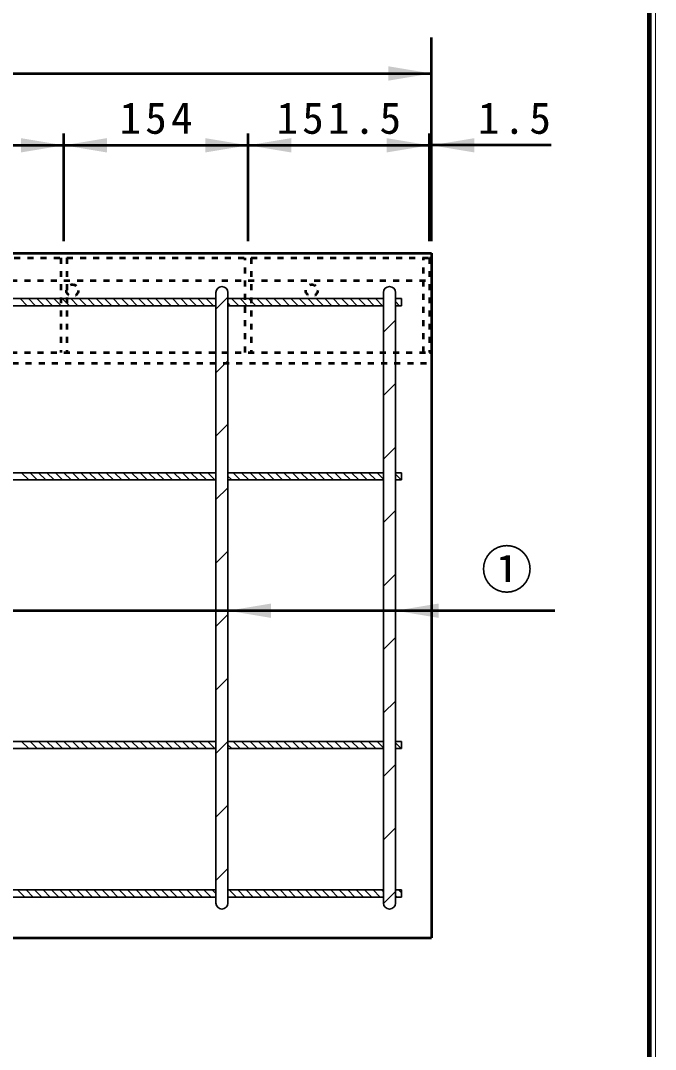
# Model space of a CAD drawing. Units: millimetres, scale not verified. Extents: x 100 to 4105, y 100 to 2870.
# Drawn here: x 3575 to 4105, y 916 to 1776 of the extents above; entities that cross this region are included whole.
import ezdxf
from ezdxf.enums import TextEntityAlignment as Align

# ---------------------------------------------------------------- set-up
doc = ezdxf.new("R2010")
doc.units = ezdxf.units.MM
doc.header["$LTSCALE"] = 5
doc.linetypes.add('USER1', pattern=[2.2, 1, -1.2])
doc.layers.add('V-nasSTD', color=7, linetype='Continuous', lineweight=50)
doc.styles.add('ＭＳ ゴシック', font='')
doc.styles.get('ＭＳ ゴシック').set_extended_font_data('MS Gothic')

msp = doc.modelspace()

# ---------------------------------------------------------------- hatches: boundary and pattern name
at = {"layer": 'V-nasSTD'}
for points in [[(3881.814, 1725.38), (3917.814, 1731.38), (3881.814, 1737.38)], [(3574.814, 1665.38), (3610.814, 1671.38), (3574.814, 1677.38)], [(3646.814, 1677.38), (3610.814, 1671.38), (3646.814, 1665.38)], [(3728.814, 1665.38), (3764.814, 1671.38), (3728.814, 1677.38)], [(3800.814, 1677.38), (3764.814, 1671.38), (3800.814, 1665.38)], [(3880.314, 1665.38), (3916.314, 1671.38), (3880.314, 1677.38)], [(3953.814, 1677.38), (3917.814, 1671.38), (3953.814, 1665.38)], [(3783.814, 1288.603), (3747.814, 1282.603), (3783.814, 1276.603)], [(3923.814, 1288.603), (3887.814, 1282.603), (3923.814, 1276.603)]]:
    msp.add_hatch(color=256, dxfattribs=at).paths.add_polyline_path(points)

# ---------------------------------------------------------------- linework, layer by layer
at = {"layer": 'V-nasSTD', "lineweight": 100}
msp.add_line((4100, 105), (4100, 2865), dxfattribs=at)
at = {"layer": 'V-nasSTD'}
for p, q in [((3917.814, 1591.38), (3917.814, 1761.38)), ((1917.814, 1731.38), (3917.814, 1731.38)), ((3610.814, 1591.38), (3610.814, 1681.38)), ((3764.814, 1591.38), (3764.814, 1681.38)), ((3916.314, 1591.38), (3916.314, 1681.38)), ((3456.814, 1671.38), (3610.814, 1671.38)), ((3610.814, 1671.38), (3764.814, 1671.38)), ((3764.814, 1671.38), (3916.314, 1671.38)), ((3916.314, 1671.38), (3917.814, 1671.38)), ((4017.814, 1671.38), (3917.814, 1671.38)), ((1917.814, 1581.38), (3917.814, 1581.38)), ((3917.814, 1581.38), (3917.814, 1009.38)), ((4020.814, 1282.603), (2917.814, 1282.603)), ((1917.814, 1009.38), (3917.814, 1009.38))]:
    msp.add_line(p, q, dxfattribs=at)
at = {"layer": 'V-nasSTD', "linetype": 'USER1'}
for p, q in [((1919.314, 1577.38), (3916.314, 1577.38)), ((3608.314, 1577.38), (3608.314, 1498.38)), ((3613.314, 1577.38), (3613.314, 1498.38)), ((3762.314, 1498.38), (3762.314, 1577.38)), ((3767.314, 1577.38), (3767.314, 1498.38)), ((3911.314, 1498.38), (3911.314, 1577.38)), ((3916.314, 1577.38), (3916.314, 1498.38)), ((3916.314, 1577.38), (3917.814, 1577.38)), ((2917.814, 1558.38), (3916.314, 1558.38)), ((2917.814, 1498.38), (3916.314, 1498.38)), ((3916.314, 1498.38), (3917.814, 1498.38)), ((1917.814, 1489.38), (3917.814, 1489.38))]:
    msp.add_line(p, q, dxfattribs=at)
at = {"layer": 'V-nasSTD', "lineweight": 35}
for p, q in [((3737.814, 1038.38), (3737.814, 1548.38)), ((3747.814, 1548.38), (3747.814, 1038.38)), ((3877.814, 1038.38), (3877.814, 1548.38)), ((3887.814, 1548.38), (3887.814, 1038.38)), ((3532.814, 1543.38), (3737.814, 1543.38)), ((3574.107, 1543.38), (3580.107, 1537.38)), ((3581.178, 1543.38), (3587.178, 1537.38)), ((3588.249, 1543.38), (3594.249, 1537.38)), ((3595.32, 1543.38), (3601.32, 1537.38)), ((3602.391, 1543.38), (3608.391, 1537.38)), ((3609.462, 1543.38), (3615.462, 1537.38)), ((3616.533, 1543.38), (3622.533, 1537.38)), ((3623.604, 1543.38), (3629.604, 1537.38)), ((3630.675, 1543.38), (3636.675, 1537.38)), ((3637.747, 1543.38), (3643.747, 1537.38)), ((3644.818, 1543.38), (3650.818, 1537.38)), ((3651.889, 1543.38), (3657.889, 1537.38)), ((3658.96, 1543.38), (3664.96, 1537.38)), ((3666.031, 1543.38), (3672.031, 1537.38)), ((3673.102, 1543.38), (3679.102, 1537.38)), ((3680.173, 1543.38), (3686.173, 1537.38)), ((3687.244, 1543.38), (3693.244, 1537.38)), ((3694.315, 1543.38), (3700.315, 1537.38)), ((3701.386, 1543.38), (3707.386, 1537.38)), ((3708.457, 1543.38), (3714.457, 1537.38)), ((3715.528, 1543.38), (3721.528, 1537.38)), ((3722.599, 1543.38), (3728.599, 1537.38)), ((3729.67, 1543.38), (3735.67, 1537.38)), ((3736.741, 1543.38), (3737.814, 1542.308)), ((3737.814, 1534.464), (3747.814, 1544.464)), ((3747.814, 1543.38), (3877.814, 1543.38)), ((3747.814, 1539.379), (3749.813, 1537.38)), ((3750.884, 1543.38), (3756.884, 1537.38)), ((3757.955, 1543.38), (3763.955, 1537.38)), ((3765.026, 1543.38), (3771.026, 1537.38)), ((3772.097, 1543.38), (3778.097, 1537.38)), ((3779.168, 1543.38), (3785.168, 1537.38)), ((3786.239, 1543.38), (3792.239, 1537.38)), ((3793.31, 1543.38), (3799.31, 1537.38)), ((3800.381, 1543.38), (3806.381, 1537.38)), ((3807.452, 1543.38), (3813.452, 1537.38)), ((3814.523, 1543.38), (3820.523, 1537.38)), ((3821.594, 1543.38), (3827.594, 1537.38)), ((3828.665, 1543.38), (3834.665, 1537.38)), ((3835.736, 1543.38), (3841.736, 1537.38)), ((3842.807, 1543.38), (3848.807, 1537.38)), ((3849.879, 1543.38), (3855.879, 1537.38)), ((3856.95, 1543.38), (3862.95, 1537.38)), ((3864.021, 1543.38), (3870.021, 1537.38)), ((3871.092, 1543.38), (3877.092, 1537.38)), ((3887.814, 1543.38), (3892.814, 1543.38)), ((3887.814, 1540.801), (3891.234, 1537.38)), ((3892.305, 1543.38), (3892.814, 1542.872)), ((3892.814, 1543.38), (3892.814, 1537.38)), ((3532.814, 1537.38), (3737.814, 1537.38)), ((3747.814, 1537.38), (3877.814, 1537.38)), ((3892.814, 1537.38), (3887.814, 1537.38)), ((3877.814, 1515.365), (3887.814, 1525.365)), ((3737.814, 1481.431), (3747.814, 1491.431)), ((3877.814, 1462.332), (3887.814, 1472.332)), ((3737.814, 1428.398), (3747.814, 1438.398)), ((3877.814, 1409.299), (3887.814, 1419.299)), ((3532.814, 1397.826), (3737.814, 1397.826)), ((3575.406, 1397.826), (3581.406, 1391.826)), ((3582.477, 1397.826), (3588.477, 1391.826)), ((3589.548, 1397.826), (3595.548, 1391.826)), ((3596.62, 1397.826), (3602.62, 1391.826)), ((3603.691, 1397.826), (3609.691, 1391.826)), ((3610.762, 1397.826), (3616.762, 1391.826)), ((3617.833, 1397.826), (3623.833, 1391.826)), ((3624.904, 1397.826), (3630.904, 1391.826)), ((3631.975, 1397.826), (3637.975, 1391.826)), ((3639.046, 1397.826), (3645.046, 1391.826)), ((3646.117, 1397.826), (3652.117, 1391.826)), ((3653.188, 1397.826), (3659.188, 1391.826)), ((3660.259, 1397.826), (3666.259, 1391.826)), ((3667.33, 1397.826), (3673.33, 1391.826)), ((3674.401, 1397.826), (3680.401, 1391.826)), ((3681.472, 1397.826), (3687.472, 1391.826)), ((3688.543, 1397.826), (3694.543, 1391.826)), ((3695.614, 1397.826), (3701.614, 1391.826)), ((3702.686, 1397.826), (3708.686, 1391.826)), ((3709.757, 1397.826), (3715.757, 1391.826)), ((3716.828, 1397.826), (3722.828, 1391.826)), ((3723.899, 1397.826), (3729.899, 1391.826)), ((3730.97, 1397.826), (3736.97, 1391.826)), ((3747.814, 1397.826), (3877.814, 1397.826)), ((3747.814, 1395.124), (3751.112, 1391.826)), ((3752.183, 1397.826), (3758.183, 1391.826)), ((3759.254, 1397.826), (3765.254, 1391.826)), ((3766.325, 1397.826), (3772.325, 1391.826)), ((3773.396, 1397.826), (3779.396, 1391.826)), ((3780.467, 1397.826), (3786.467, 1391.826)), ((3787.538, 1397.826), (3793.538, 1391.826)), ((3794.609, 1397.826), (3800.609, 1391.826)), ((3801.68, 1397.826), (3807.68, 1391.826)), ((3808.752, 1397.826), (3814.752, 1391.826)), ((3815.823, 1397.826), (3821.823, 1391.826)), ((3822.894, 1397.826), (3828.894, 1391.826)), ((3829.965, 1397.826), (3835.965, 1391.826)), ((3837.036, 1397.826), (3843.036, 1391.826)), ((3844.107, 1397.826), (3850.107, 1391.826)), ((3851.178, 1397.826), (3857.178, 1391.826)), ((3858.249, 1397.826), (3864.249, 1391.826)), ((3865.32, 1397.826), (3871.32, 1391.826)), ((3872.391, 1397.826), (3877.814, 1392.404)), ((3887.814, 1397.826), (3892.814, 1397.826)), ((3887.814, 1396.546), (3892.533, 1391.826)), ((3892.814, 1397.826), (3892.814, 1391.826)), ((3532.814, 1391.826), (3737.814, 1391.826)), ((3737.814, 1375.365), (3747.814, 1385.365)), ((3747.814, 1391.826), (3877.814, 1391.826)), ((3892.814, 1391.826), (3887.814, 1391.826)), ((3877.814, 1356.266), (3887.814, 1366.266)), ((3737.814, 1322.332), (3747.814, 1332.332)), ((3877.814, 1303.233), (3887.814, 1313.233)), ((3737.814, 1269.299), (3747.814, 1279.299)), ((3877.814, 1250.2), (3887.814, 1260.2)), ((3737.814, 1216.266), (3747.814, 1226.266)), ((3877.814, 1197.167), (3887.814, 1207.167)), ((3532.814, 1173.38), (3737.814, 1173.38)), ((3575.406, 1173.38), (3581.406, 1167.38)), ((3582.477, 1173.38), (3588.477, 1167.38)), ((3589.548, 1173.38), (3595.548, 1167.38)), ((3596.62, 1173.38), (3602.62, 1167.38)), ((3603.691, 1173.38), (3609.691, 1167.38)), ((3610.762, 1173.38), (3616.762, 1167.38)), ((3617.833, 1173.38), (3623.833, 1167.38)), ((3624.904, 1173.38), (3630.904, 1167.38)), ((3631.975, 1173.38), (3637.975, 1167.38)), ((3639.046, 1173.38), (3645.046, 1167.38)), ((3646.117, 1173.38), (3652.117, 1167.38)), ((3653.188, 1173.38), (3659.188, 1167.38)), ((3660.259, 1173.38), (3666.259, 1167.38)), ((3667.33, 1173.38), (3673.33, 1167.38)), ((3674.401, 1173.38), (3680.401, 1167.38)), ((3681.472, 1173.38), (3687.472, 1167.38)), ((3688.543, 1173.38), (3694.543, 1167.38)), ((3695.614, 1173.38), (3701.614, 1167.38)), ((3702.686, 1173.38), (3708.686, 1167.38)), ((3709.757, 1173.38), (3715.757, 1167.38)), ((3716.828, 1173.38), (3722.828, 1167.38)), ((3723.899, 1173.38), (3729.899, 1167.38)), ((3730.97, 1173.38), (3736.97, 1167.38)), ((3737.814, 1163.233), (3747.814, 1173.233)), ((3747.814, 1173.38), (3877.814, 1173.38)), ((3747.814, 1170.679), (3751.112, 1167.38)), ((3752.183, 1173.38), (3758.183, 1167.38)), ((3759.254, 1173.38), (3765.254, 1167.38)), ((3766.325, 1173.38), (3772.325, 1167.38)), ((3773.396, 1173.38), (3779.396, 1167.38)), ((3780.467, 1173.38), (3786.467, 1167.38)), ((3787.538, 1173.38), (3793.538, 1167.38)), ((3794.609, 1173.38), (3800.609, 1167.38)), ((3801.68, 1173.38), (3807.68, 1167.38)), ((3808.752, 1173.38), (3814.752, 1167.38)), ((3815.823, 1173.38), (3821.823, 1167.38)), ((3822.894, 1173.38), (3828.894, 1167.38)), ((3829.965, 1173.38), (3835.965, 1167.38)), ((3837.036, 1173.38), (3843.036, 1167.38)), ((3844.107, 1173.38), (3850.107, 1167.38)), ((3851.178, 1173.38), (3857.178, 1167.38)), ((3858.249, 1173.38), (3864.249, 1167.38)), ((3865.32, 1173.38), (3871.32, 1167.38)), ((3872.391, 1173.38), (3877.814, 1167.958)), ((3887.814, 1173.38), (3892.814, 1173.38)), ((3887.814, 1172.1), (3892.533, 1167.38)), ((3892.814, 1173.38), (3892.814, 1167.38)), ((3532.814, 1167.38), (3737.814, 1167.38)), ((3747.814, 1167.38), (3877.814, 1167.38)), ((3892.814, 1167.38), (3887.814, 1167.38)), ((3877.814, 1144.134), (3887.814, 1154.134)), ((3737.814, 1110.2), (3747.814, 1120.2)), ((3877.814, 1091.101), (3887.814, 1101.101)), ((3737.814, 1057.167), (3747.814, 1067.167)), ((3532.814, 1049.38), (3737.814, 1049.38)), ((3572.127, 1049.38), (3578.127, 1043.38)), ((3579.198, 1049.38), (3585.198, 1043.38)), ((3586.269, 1049.38), (3592.269, 1043.38)), ((3593.34, 1049.38), (3599.34, 1043.38)), ((3600.411, 1049.38), (3606.411, 1043.38)), ((3607.482, 1049.38), (3613.482, 1043.38)), ((3614.554, 1049.38), (3620.554, 1043.38)), ((3621.625, 1049.38), (3627.625, 1043.38)), ((3628.696, 1049.38), (3634.696, 1043.38)), ((3635.767, 1049.38), (3641.767, 1043.38)), ((3642.838, 1049.38), (3648.838, 1043.38)), ((3649.909, 1049.38), (3655.909, 1043.38)), ((3656.98, 1049.38), (3662.98, 1043.38)), ((3664.051, 1049.38), (3670.051, 1043.38)), ((3671.122, 1049.38), (3677.122, 1043.38)), ((3678.193, 1049.38), (3684.193, 1043.38)), ((3685.264, 1049.38), (3691.264, 1043.38)), ((3692.335, 1049.38), (3698.335, 1043.38)), ((3699.406, 1049.38), (3705.406, 1043.38)), ((3706.477, 1049.38), (3712.477, 1043.38)), ((3713.548, 1049.38), (3719.548, 1043.38)), ((3720.62, 1049.38), (3726.62, 1043.38)), ((3727.691, 1049.38), (3733.691, 1043.38)), ((3734.762, 1049.38), (3737.814, 1046.329)), ((3747.814, 1049.38), (3877.814, 1049.38)), ((3748.904, 1049.38), (3754.904, 1043.38)), ((3755.975, 1049.38), (3761.975, 1043.38)), ((3763.046, 1049.38), (3769.046, 1043.38)), ((3770.117, 1049.38), (3776.117, 1043.38)), ((3777.188, 1049.38), (3783.188, 1043.38)), ((3784.259, 1049.38), (3790.259, 1043.38)), ((3791.33, 1049.38), (3797.33, 1043.38)), ((3798.401, 1049.38), (3804.401, 1043.38)), ((3805.472, 1049.38), (3811.472, 1043.38)), ((3812.543, 1049.38), (3818.543, 1043.38)), ((3819.614, 1049.38), (3825.614, 1043.38)), ((3826.686, 1049.38), (3832.686, 1043.38)), ((3833.757, 1049.38), (3839.757, 1043.38)), ((3840.828, 1049.38), (3846.828, 1043.38)), ((3847.899, 1049.38), (3853.899, 1043.38)), ((3854.97, 1049.38), (3860.97, 1043.38)), ((3862.041, 1049.38), (3868.041, 1043.38)), ((3869.112, 1049.38), (3875.112, 1043.38)), ((3876.183, 1049.38), (3877.814, 1047.75)), ((3887.814, 1049.38), (3892.814, 1049.38)), ((3890.325, 1049.38), (3892.814, 1046.892)), ((3892.814, 1049.38), (3892.814, 1043.38)), ((3532.814, 1043.38), (3737.814, 1043.38)), ((3747.814, 1043.38), (3877.814, 1043.38)), ((3877.823, 1038.077), (3887.814, 1048.068)), ((3887.814, 1044.821), (3889.254, 1043.38)), ((3892.814, 1043.38), (3887.814, 1043.38))]:
    msp.add_line(p, q, dxfattribs=at)
at = {"layer": 'V-nasSTD', "lineweight": 13}
msp.add_lwpolyline([(100, 100), (100, 2870), (4105, 2870), (4105, 100)], close=True, dxfattribs=at)
at = {"layer": 'V-nasSTD', "linetype": 'USER1'}
for centre in [(3617.814, 1550.151), (3817.814, 1550.151)]:
    msp.add_circle(centre, 5, dxfattribs=at)
at = {"layer": 'V-nasSTD', "lineweight": 35}
for centre, start, end in [((3742.814, 1548.38), 0, 180), ((3882.814, 1548.38), 0, 180), ((3742.814, 1038.38), 180, 0), ((3882.814, 1038.38), 180, 0)]:
    msp.add_arc(centre, 5, start, end, dxfattribs=at)

# ---------------------------------------------------------------- texts
at = {"layer": 'V-nasSTD', "style": 'ＭＳ ゴシック'}
msp.add_text('①', height=31.67, dxfattribs=at).set_placement((3959.214, 1332.803), align=Align.TOP_LEFT)
at = {"layer": 'V-nasSTD', "char_height": 26.39, "attachment_point": 1, "style": 'ＭＳ ゴシック'}
for s, insert in [('\\T1.2;154', (3657.214, 1707.38)), ('\\T1.2;151.5', (3788.364, 1707.38)), ('\\T1.2;1.5', (3956.614, 1707.38))]:
    msp.add_mtext(s, dxfattribs=dict(at, insert=insert))

doc.saveas('drawing.dxf')
